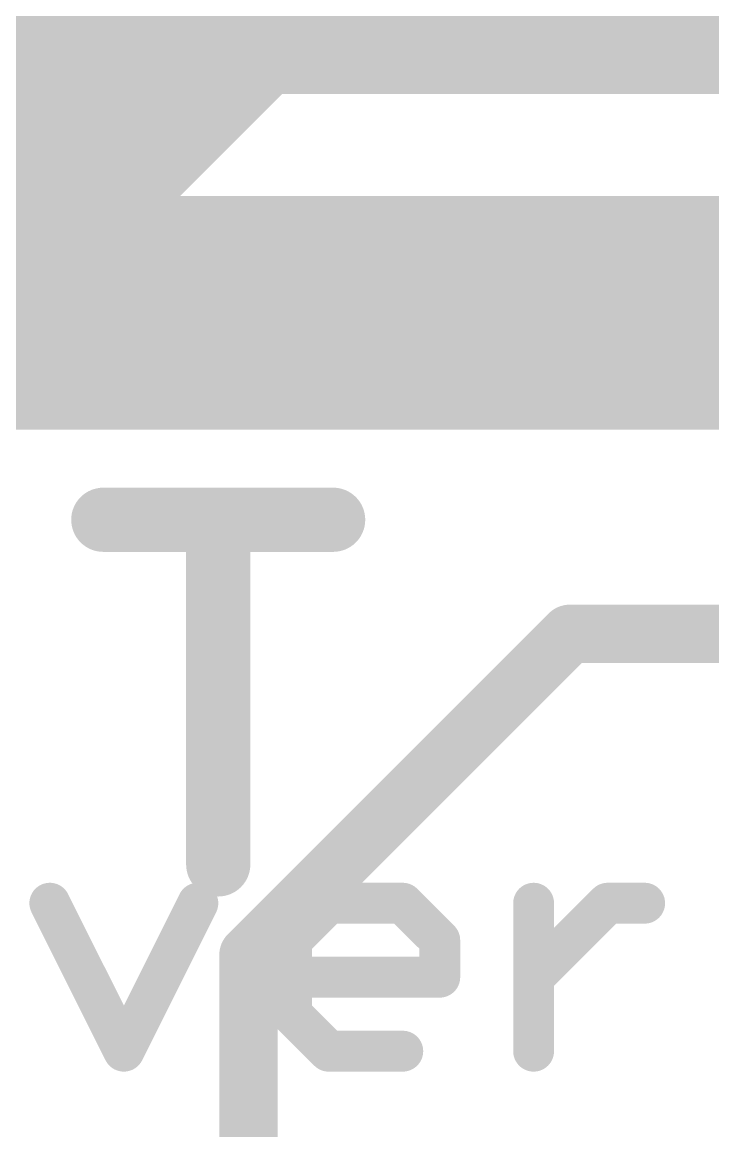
# Model space of a CAD drawing. Extents: x -27 to 80, y -18 to 25.
# Drawn here: x 28.479 to 31.484, y 5.33 to 10.155 of the extents above; entities that cross this region are included whole.
import ezdxf

# ---------------------------------------------------------------- set-up
doc = ezdxf.new("R2010")
doc.units = 0
for name, color, linetype in [('1', 12, 'CONTINUOUS'), ('16', 132, 'CONTINUOUS'), ('21', 41, 'CONTINUOUS'), ('22', 40, 'CONTINUOUS'), ('51', 53, 'CONTINUOUS')]:
    doc.layers.add(name, color=color, linetype=linetype)

msp = doc.modelspace()

# ---------------------------------------------------------------- linework, layer by layer
at = {"layer": '1'}
for points, const_width in [([(33.1, 8.89), (24.765, 8.89)], 1.016), ([(30.861, 7.493), (29.464, 6.096)], 0.254), ([(34.544, 7.493), (30.861, 7.493)], 0.254), ([(29.464, 6.096), (29.464, 4.66)], 0.254)]:
    msp.add_lwpolyline(points, dxfattribs=dict(at, const_width=const_width))
at = {"layer": '1', "const_width": 0.127}
for points in [[(30.861, 7.5565, 1), (30.861, 7.4295)], [(30.9059, 7.4481, 1), (30.8161, 7.5379)], [(29.5275, 6.096, 1), (29.4005, 6.096)], [(29.4191, 6.1409, 1), (29.5089, 6.0511)]]:
    msp.add_lwpolyline(points, format="xyb", dxfattribs=at)
at = {"layer": '16', "const_width": 1.016}
msp.add_lwpolyline([(30.48, 11.43), (27.94, 8.89)], dxfattribs=at)
at = {"layer": '21', "const_width": 0.0889}
for points in [[(28.6394, 6.3408, 1), (28.5599, 6.301)], [(29.2835, 6.301, 1), (29.2039, 6.3408)], [(29.8131, 6.3654, 1), (29.8131, 6.2765)], [(29.8446, 6.2895, 1), (29.7817, 6.3523)], [(30.1666, 6.3523, 1), (30.1037, 6.2895)], [(30.1352, 6.2765, 1), (30.1352, 6.3654)], [(30.749, 6.3209, 1), (30.6601, 6.3209)], [(31.0266, 6.3654, 1), (31.0266, 6.2765)], [(31.058, 6.2895, 1), (30.9952, 6.3523)], [(31.1876, 6.2765, 1), (31.1876, 6.3654)], [(29.6966, 6.1599, 1), (29.6077, 6.1599)], [(29.6207, 6.1913, 1), (29.6836, 6.1285)], [(30.3406, 6.1599, 1), (30.2517, 6.1599)], [(30.2647, 6.1285, 1), (30.3276, 6.1913)], [(29.6521, 6.0434, 1), (29.6521, 5.9545)], [(30.2962, 5.9545, 1), (30.2962, 6.0434)], [(30.2517, 5.9989, 1), (30.3406, 5.9989)], [(30.6732, 6.0303, 1), (30.736, 5.9675)], [(29.6836, 5.8693, 1), (29.6207, 5.8065)], [(29.6077, 5.8379, 1), (29.6966, 5.8379)], [(29.8131, 5.7214, 1), (29.8131, 5.6324)], [(29.7817, 5.6455, 1), (29.8446, 5.7083)], [(30.1352, 5.6324, 1), (30.1352, 5.7214)], [(28.8819, 5.6968, 1), (28.9614, 5.657)], [(28.8819, 5.657, 1), (28.9614, 5.6968)], [(30.6601, 5.6769, 1), (30.749, 5.6769)]]:
    msp.add_lwpolyline(points, format="xyb", dxfattribs=at)
at = {"layer": '21', "const_width": 0.1778}
for points in [[(28.5997, 6.3209), (28.9217, 5.6769)], [(28.9217, 5.6769), (29.2437, 6.3209)], [(29.6521, 6.1599), (29.8131, 6.3209)], [(29.8131, 6.3209), (30.1352, 6.3209)], [(30.1352, 6.3209), (30.2962, 6.1599)], [(30.7046, 5.6769), (30.7046, 6.3209)], [(30.7046, 5.9989), (31.0266, 6.3209)], [(31.0266, 6.3209), (31.1876, 6.3209)], [(29.6521, 5.8379), (29.6521, 6.1599)], [(30.2962, 6.1599), (30.2962, 5.9989)], [(30.2962, 5.9989), (29.6521, 5.9989)], [(29.8131, 5.6769), (29.6521, 5.8379)], [(30.1352, 5.6769), (29.8131, 5.6769)]]:
    msp.add_lwpolyline(points, dxfattribs=at)
at = {"layer": '22', "const_width": 0.2794}
for points in [[(29.8323, 7.9896), (28.8324, 7.9896)], [(29.3323, 6.4897), (29.3323, 7.9896)]]:
    msp.add_lwpolyline(points, dxfattribs=at)
at = {"layer": '22', "const_width": 0.1397}
for points in [[(28.8324, 8.0594, 1), (28.8324, 7.9197)], [(29.4022, 7.9896, 1), (29.2625, 7.9896)], [(29.8323, 7.9197, 1), (29.8323, 8.0594)], [(29.2625, 6.4897, 1), (29.4022, 6.4897)]]:
    msp.add_lwpolyline(points, format="xyb", dxfattribs=at)
at = {"layer": '51', "const_width": 0.635}
msp.add_lwpolyline([(45.72, 10.16), (0, 10.16)], dxfattribs=at)

doc.saveas('drawing.dxf')
